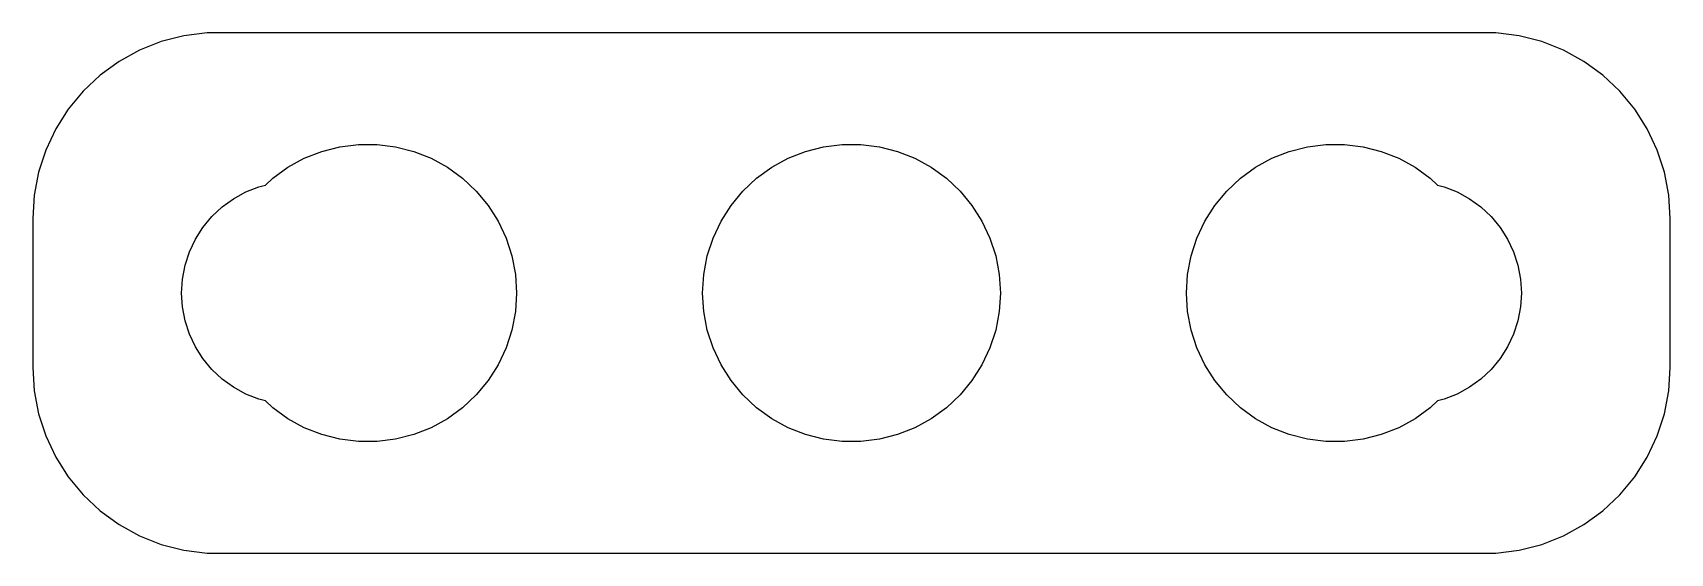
# Model space of a CAD drawing. Header units: metres. Extents: x -22 to 22, y -7 to 7.
import ezdxf

# ---------------------------------------------------------------- set-up
doc = ezdxf.new("R2010")
doc.units = ezdxf.units.M

msp = doc.modelspace()

# ---------------------------------------------------------------- linework, layer by layer
for p, q in [((-18.5451, 6.75528), (-19.1289, 6.52412)), ((-17.9369, 6.91142), (-18.5451, 6.75528)), ((-17.3139, 6.99013), (-17.9369, 6.91142)), ((17.3139, 6.99013), (-17.3139, 6.99013)), ((17.9369, 6.91142), (17.3139, 6.99013)), ((18.5451, 6.75528), (17.9369, 6.91142)), ((19.1289, 6.52412), (18.5451, 6.75528)), ((-19.6791, 6.22163), (-20.1871, 5.85255)), ((-19.1289, 6.52412), (-19.6791, 6.22163)), ((19.6791, 6.22163), (19.1289, 6.52412)), ((20.1871, 5.85255), (19.6791, 6.22163)), ((-20.1871, 5.85255), (-20.6448, 5.42273)), ((20.6448, 5.42273), (20.1871, 5.85255)), ((-20.6448, 5.42273), (-21.0451, 4.93892)), ((21.0451, 4.93892), (20.6448, 5.42273)), ((-21.0451, 4.93892), (-21.3815, 4.40877)), ((21.3815, 4.40877), (21.0451, 4.93892)), ((-21.3815, 4.40877), (-21.6489, 3.84062)), ((21.6489, 3.84062), (21.3815, 4.40877)), ((-13.7495, 3.92914), (-13.2512, 3.9921)), ((-13.2512, 3.9921), (-12.7488, 3.9921)), ((-12.7488, 3.9921), (-12.2505, 3.92914)), ((-0.749512, 3.92914), (-0.25116, 3.9921)), ((-0.25116, 3.9921), (0.25116, 3.9921)), ((0.25116, 3.9921), (0.749512, 3.92914)), ((12.2505, 3.92914), (12.7488, 3.9921)), ((12.7488, 3.9921), (13.2512, 3.9921)), ((13.2512, 3.9921), (13.7495, 3.92914)), ((-21.6489, 3.84062), (-21.8429, 3.24344)), ((-15.1433, 3.3773), (-14.7031, 3.61929)), ((-14.7031, 3.61929), (-14.2361, 3.80421)), ((-14.2361, 3.80421), (-13.7495, 3.92914)), ((-12.2505, 3.92914), (-11.7639, 3.80421)), ((-11.7639, 3.80421), (-11.2969, 3.61929)), ((-11.2969, 3.61929), (-10.8567, 3.3773)), ((-2.1433, 3.3773), (-1.70311, 3.61929)), ((-1.70311, 3.61929), (-1.23605, 3.80421)), ((-1.23605, 3.80421), (-0.749512, 3.92914)), ((0.749512, 3.92914), (1.23605, 3.80421)), ((1.23605, 3.80421), (1.70311, 3.61929)), ((1.70311, 3.61929), (2.1433, 3.3773)), ((10.8567, 3.3773), (11.2969, 3.61929)), ((11.2969, 3.61929), (11.7639, 3.80421)), ((11.7639, 3.80421), (12.2505, 3.92914)), ((13.7495, 3.92914), (14.2361, 3.80421)), ((14.2361, 3.80421), (14.7031, 3.61929)), ((14.7031, 3.61929), (15.1433, 3.3773)), ((21.8429, 3.24344), (21.6489, 3.84062)), ((-21.8429, 3.24344), (-21.9606, 2.62666)), ((-15.7431, 2.90038), (-15.5497, 3.08205)), ((-15.5497, 3.08205), (-15.1433, 3.3773)), ((-10.8567, 3.3773), (-10.4503, 3.08205)), ((-10.4503, 3.08205), (-10.0841, 2.73817)), ((-2.91586, 2.73817), (-2.54968, 3.08205)), ((-2.54968, 3.08205), (-2.1433, 3.3773)), ((2.1433, 3.3773), (2.54968, 3.08205)), ((2.54968, 3.08205), (2.91586, 2.73817)), ((10.0841, 2.73817), (10.4503, 3.08205)), ((10.4503, 3.08205), (10.8567, 3.3773)), ((15.1433, 3.3773), (15.5497, 3.08205)), ((15.5497, 3.08205), (15.7431, 2.90038)), ((21.9606, 2.62666), (21.8429, 3.24344)), ((-16.6075, 2.53297), (-16.2773, 2.71448)), ((-16.2773, 2.71448), (-15.927, 2.85316)), ((-15.927, 2.85316), (-15.7431, 2.90038)), ((-10.0841, 2.73817), (-9.76393, 2.35114)), ((-3.23605, 2.35114), (-2.91586, 2.73817)), ((2.91586, 2.73817), (3.23605, 2.35114)), ((9.76393, 2.35114), (10.0841, 2.73817)), ((15.7431, 2.90038), (15.927, 2.85316)), ((15.927, 2.85316), (16.2773, 2.71448)), ((16.2773, 2.71448), (16.6075, 2.53297)), ((-21.9606, 2.62666), (-22, 2)), ((-17.1869, 2.05363), (-16.9123, 2.31154)), ((-16.9123, 2.31154), (-16.6075, 2.53297)), ((-9.76393, 2.35114), (-9.49477, 1.927)), ((-3.50522, 1.927), (-3.23605, 2.35114)), ((3.23605, 2.35114), (3.50522, 1.927)), ((9.49477, 1.927), (9.76393, 2.35114)), ((16.6075, 2.53297), (16.9123, 2.31154)), ((16.9123, 2.31154), (17.1869, 2.05363)), ((22, 2), (21.9606, 2.62666)), ((-22, 2), (-22, -2)), ((-17.6289, 1.44525), (-17.427, 1.76335)), ((-17.427, 1.76335), (-17.1869, 2.05363)), ((-9.49477, 1.927), (-9.28088, 1.47249)), ((-3.7191, 1.47249), (-3.50522, 1.927)), ((3.50522, 1.927), (3.7191, 1.47249)), ((9.28088, 1.47249), (9.49477, 1.927)), ((17.1869, 2.05363), (17.427, 1.76335)), ((17.427, 1.76335), (17.6289, 1.44525)), ((22, -2), (22, 2)), ((-17.7893, 1.10437), (-17.6289, 1.44525)), ((-9.28088, 1.47249), (-9.12566, 0.994751)), ((-3.87433, 0.994751), (-3.7191, 1.47249)), ((3.7191, 1.47249), (3.87433, 0.994751)), ((9.12566, 0.994751), (9.28088, 1.47249)), ((17.6289, 1.44525), (17.7893, 1.10437)), ((-17.9057, 0.746063), (-17.7893, 1.10437)), ((-9.12566, 0.994751), (-9.03154, 0.501328)), ((-3.96844, 0.501328), (-3.87433, 0.994751)), ((3.87433, 0.994751), (3.96844, 0.501328)), ((9.03154, 0.501328), (9.12566, 0.994751)), ((17.7893, 1.10437), (17.9057, 0.746063)), ((-17.9763, 0.375992), (-17.9057, 0.746063)), ((-9.03154, 0.501328), (-9, 0)), ((-4, 0), (-3.96844, 0.501328)), ((3.96844, 0.501328), (4, 0)), ((9, 0), (9.03154, 0.501328)), ((17.9057, 0.746063), (17.9763, 0.375992)), ((-18, 0), (-17.9763, 0.375992)), ((-17.9763, -0.375992), (-18, 0)), ((-9, 0), (-9.03154, -0.501328)), ((-3.96844, -0.501328), (-4, 0)), ((4, 0), (3.96844, -0.501328)), ((9.03154, -0.501328), (9, 0)), ((17.9763, 0.375992), (18, 0)), ((18, 0), (17.9763, -0.375992)), ((-17.9057, -0.746063), (-17.9763, -0.375992)), ((17.9763, -0.375992), (17.9057, -0.746063)), ((-17.7893, -1.10437), (-17.9057, -0.746063)), ((-9.03154, -0.501328), (-9.12566, -0.994751)), ((-3.87433, -0.994751), (-3.96844, -0.501328)), ((3.96844, -0.501328), (3.87433, -0.994751)), ((9.12566, -0.994751), (9.03154, -0.501328)), ((17.9057, -0.746063), (17.7893, -1.10437)), ((-17.6289, -1.44525), (-17.7893, -1.10437)), ((-9.12566, -0.994751), (-9.28088, -1.47249)), ((-3.7191, -1.47249), (-3.87433, -0.994751)), ((3.87433, -0.994751), (3.7191, -1.47249)), ((9.28088, -1.47249), (9.12566, -0.994751)), ((17.7893, -1.10437), (17.6289, -1.44525)), ((-17.427, -1.76335), (-17.6289, -1.44525)), ((-9.28088, -1.47249), (-9.49477, -1.927)), ((-3.50522, -1.927), (-3.7191, -1.47249)), ((3.7191, -1.47249), (3.50522, -1.927)), ((9.49477, -1.927), (9.28088, -1.47249)), ((17.6289, -1.44525), (17.427, -1.76335)), ((-22, -2), (-21.9606, -2.62666)), ((-17.1869, -2.05363), (-17.427, -1.76335)), ((-16.9123, -2.31154), (-17.1869, -2.05363)), ((-9.49477, -1.927), (-9.76393, -2.35114)), ((-3.23605, -2.35114), (-3.50522, -1.927)), ((3.50522, -1.927), (3.23605, -2.35114)), ((9.76393, -2.35114), (9.49477, -1.927)), ((17.1869, -2.05363), (16.9123, -2.31154)), ((17.427, -1.76335), (17.1869, -2.05363)), ((21.9606, -2.62666), (22, -2)), ((-21.9606, -2.62666), (-21.8429, -3.24344)), ((-16.6075, -2.53297), (-16.9123, -2.31154)), ((-16.2773, -2.71448), (-16.6075, -2.53297)), ((-9.76393, -2.35114), (-10.0841, -2.73817)), ((-2.91586, -2.73817), (-3.23605, -2.35114)), ((3.23605, -2.35114), (2.91586, -2.73817)), ((10.0841, -2.73817), (9.76393, -2.35114)), ((16.6075, -2.53297), (16.2773, -2.71448)), ((16.9123, -2.31154), (16.6075, -2.53297)), ((21.8429, -3.24344), (21.9606, -2.62666)), ((-15.927, -2.85316), (-16.2773, -2.71448)), ((-15.7431, -2.90038), (-15.927, -2.85316)), ((-15.5497, -3.08205), (-15.7431, -2.90038)), ((-10.0841, -2.73817), (-10.4503, -3.08205)), ((-2.54968, -3.08205), (-2.91586, -2.73817)), ((2.91586, -2.73817), (2.54968, -3.08205)), ((10.4503, -3.08205), (10.0841, -2.73817)), ((15.7431, -2.90038), (15.5497, -3.08205)), ((15.927, -2.85316), (15.7431, -2.90038)), ((16.2773, -2.71448), (15.927, -2.85316)), ((-21.8429, -3.24344), (-21.6489, -3.84062)), ((-15.1433, -3.3773), (-15.5497, -3.08205)), ((-14.7031, -3.61929), (-15.1433, -3.3773)), ((-10.8567, -3.3773), (-11.2969, -3.61929)), ((-10.4503, -3.08205), (-10.8567, -3.3773)), ((-2.1433, -3.3773), (-2.54968, -3.08205)), ((-1.70311, -3.61929), (-2.1433, -3.3773)), ((2.1433, -3.3773), (1.70311, -3.61929)), ((2.54968, -3.08205), (2.1433, -3.3773)), ((10.8567, -3.3773), (10.4503, -3.08205)), ((11.2969, -3.61929), (10.8567, -3.3773)), ((15.1433, -3.3773), (14.7031, -3.61929)), ((15.5497, -3.08205), (15.1433, -3.3773)), ((21.6489, -3.84062), (21.8429, -3.24344)), ((-21.6489, -3.84062), (-21.3815, -4.40877)), ((-14.2361, -3.80421), (-14.7031, -3.61929)), ((-13.7495, -3.92914), (-14.2361, -3.80421)), ((-13.2512, -3.9921), (-13.7495, -3.92914)), ((-12.2505, -3.92914), (-12.7488, -3.9921)), ((-11.7639, -3.80421), (-12.2505, -3.92914)), ((-11.2969, -3.61929), (-11.7639, -3.80421)), ((-1.23605, -3.80421), (-1.70311, -3.61929)), ((-0.749512, -3.92914), (-1.23605, -3.80421)), ((-0.25116, -3.9921), (-0.749512, -3.92914)), ((0.749512, -3.92914), (0.25116, -3.9921)), ((1.23605, -3.80421), (0.749512, -3.92914)), ((1.70311, -3.61929), (1.23605, -3.80421)), ((11.7639, -3.80421), (11.2969, -3.61929)), ((12.2505, -3.92914), (11.7639, -3.80421)), ((12.7488, -3.9921), (12.2505, -3.92914)), ((13.7495, -3.92914), (13.2512, -3.9921)), ((14.2361, -3.80421), (13.7495, -3.92914)), ((14.7031, -3.61929), (14.2361, -3.80421)), ((21.3815, -4.40877), (21.6489, -3.84062)), ((-12.7488, -3.9921), (-13.2512, -3.9921)), ((0.25116, -3.9921), (-0.25116, -3.9921)), ((13.2512, -3.9921), (12.7488, -3.9921)), ((-21.3815, -4.40877), (-21.0451, -4.93892)), ((21.0451, -4.93892), (21.3815, -4.40877)), ((-21.0451, -4.93892), (-20.6448, -5.42273)), ((20.6448, -5.42273), (21.0451, -4.93892)), ((-20.6448, -5.42273), (-20.1871, -5.85255)), ((20.1871, -5.85255), (20.6448, -5.42273)), ((-20.1871, -5.85255), (-19.6791, -6.22163)), ((19.6791, -6.22163), (20.1871, -5.85255)), ((-19.6791, -6.22163), (-19.1289, -6.52412)), ((-19.1289, -6.52412), (-18.5451, -6.75528)), ((18.5451, -6.75528), (19.1289, -6.52412)), ((19.1289, -6.52412), (19.6791, -6.22163)), ((-18.5451, -6.75528), (-17.9369, -6.91142)), ((-17.9369, -6.91142), (-17.3139, -6.99013)), ((-17.3139, -6.99013), (17.3139, -6.99013)), ((17.3139, -6.99013), (17.9369, -6.91142)), ((17.9369, -6.91142), (18.5451, -6.75528))]:
    msp.add_line(p, q)

doc.saveas('drawing.dxf')
